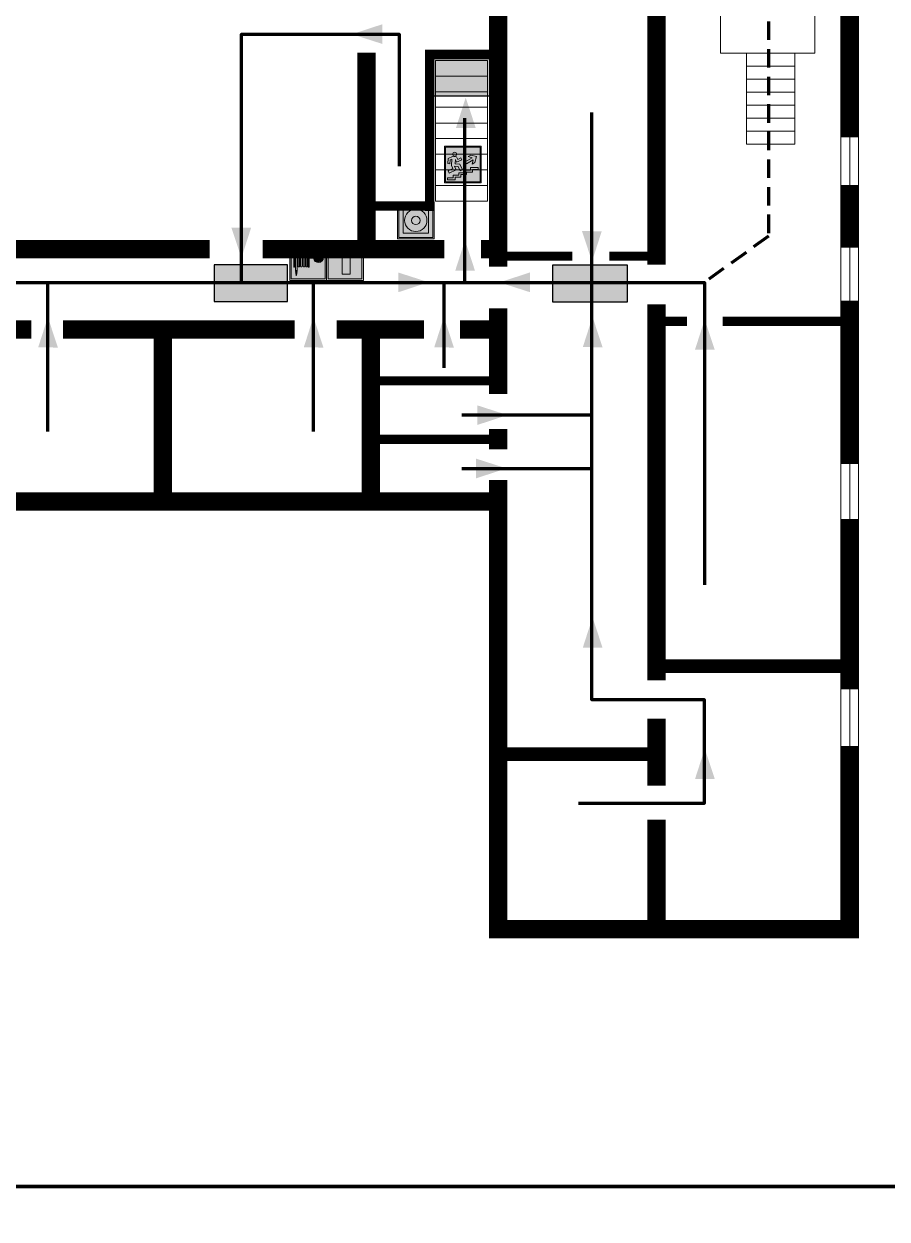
# Model space of a CAD drawing. Header units: millimetres. Extents: x 13810 to 67229, y 12374 to 21950.
# Drawn here: x 17505 to 17692.8, y 19871.5 to 20131.5 of the extents above; entities that cross this region are included whole.
import ezdxf

# ---------------------------------------------------------------- set-up
doc = ezdxf.new("R2010")
doc.units = ezdxf.units.MM
doc.linetypes.add('{ Wide Dash }', pattern=[12, 4, -2, 4, -2])
doc.layers.add('План_Штампы', color=7, linetype='Continuous')

# ---------------------------------------------------------------- blocks, each defined once
blk = doc.blocks.new('A$C32E8229D')
at = {"true_color": 0xffffff}
blk.add_hatch(color=7, dxfattribs=at).paths.add_polyline_path([(0, 0), (0, -8), (16, -8), (16, 0)])
h = blk.add_hatch(color=126)
h.paths.add_polyline_path([(0.2, -0.2), (15.8, -0.2), (15.8, -7.8), (0.2, -7.8)])
h.paths.add_polyline_path([(13.49, -2.05), (12.08, -2.05), (11.37, -2.63, 0.162397), (11.29, -2.84), (11.29, -3.63), (10.35, -3.63), (10.35, -4.05), (11.68, -4.05), (11.68, -3.48), (12.26, -4.28), (11.29, -5.1), (11.29, -6.78), (11.85, -6.78), (11.85, -5.44), (12.8, -4.64), (12.8, -5.94), (14.46, -5.94), (14.46, -5.39), (13.45, -5.39), (13.45, -3.97), (12.46, -2.59), (13.15, -2.59), (13.69, -3.34), (14.18, -3)], flags=16)
h.paths.add_polyline_path([(10.74, -1.82, 1), (11.8, -1.82, 1)], flags=16)
h.paths.add_polyline_path([(9.39, -3.59), (5.99, -3.59), (6.56, -3.03), (5.91, -3.03), (5.1, -3.83), (5.91, -4.64), (6.56, -4.64), (5.99, -4.09), (9.39, -4.09)], flags=16)
h.paths.add_polyline_path([(4.29, -1.08), (1.72, -1.08), (1.72, -6.6), (4.29, -6.6)], flags=16)
at = {"color": 126}
blk.add_lwpolyline([(16, -8), (0, -8), (0, 0), (16, 0)], close=True, dxfattribs=at)
blk = doc.blocks.new('A$C7B4425F7')
at = {"true_color": 0xffffff}
blk.add_hatch(color=7, dxfattribs=at).paths.add_polyline_path([(0, 0), (-16, 0), (-16, -8), (0, -8)])
h = blk.add_hatch(color=126)
h.paths.add_polyline_path([(-0.2, -0.2), (-15.8, -0.2), (-15.8, -7.8), (-0.2, -7.8)])
h.paths.add_polyline_path([(-11.76, -2.03), (-11.76, -3.66), (-11.17, -3.66, -0.568275), (-11.17, -6.18), (-12.58, -6.18), (-12.58, -2.03)], flags=16)
h.paths.add_polyline_path([(-13.33, -4.12, -0.495768), (-13.59, -6.18), (-15.03, -6.18), (-15.03, -2.03), (-13.59, -2.03, -0.487973)], flags=16)
h.paths.add_polyline_path([(-10.25, -2.03), (-9.48, -2.03), (-9.48, -6.18), (-10.25, -6.18)], flags=16)
h.paths.add_polyline_path([(-13.84, -3.69), (-14.24, -3.69), (-14.24, -3.03), (-13.9, -3.03, -0.692621)], flags=0)
h.paths.add_polyline_path([(-9.15, -2.03), (-8.4, -2.03), (-8.04, -3.07), (-7.68, -2.03), (-6.93, -2.03), (-7.64, -4.1), (-6.93, -6.18), (-7.68, -6.18), (-8.04, -5.14), (-8.4, -6.18), (-9.15, -6.18), (-8.44, -4.1)], flags=16)
h.paths.add_polyline_path([(-11.76, -4.46), (-11.42, -4.46, -0.692621), (-11.36, -5.12), (-11.76, -5.12)], flags=0)
h.paths.add_polyline_path([(-13.9, -5.2), (-14.24, -5.2), (-14.24, -4.55), (-13.84, -4.55, -0.708038)], flags=0)
edge = h.paths.add_edge_path(flags=16)
edge.add_ellipse((-5.51, -4.08), major_axis=(0, 2.05), ratio=0.586184, start_angle=0, end_angle=360)
edge = h.paths.add_edge_path(flags=0)
edge.add_ellipse((-5.51, -4.08), major_axis=(0, 1.14), ratio=0.454828, start_angle=0, end_angle=360)
h.paths.add_polyline_path([(-4.13, -4.96, 0.377264), (-3.48, -4.52, 0.0555), (-3.16, -2.03), (-1.66, -2.03), (-1.66, -4.96), (-0.96, -4.96), (-0.96, -7.01), (-1.75, -7.01), (-1.75, -6.18), (-3.3, -6.18), (-3.3, -7.02), (-4.13, -7.02)], flags=16)
h.paths.add_polyline_path([(-2.73, -2.91), (-2.28, -2.91), (-2.28, -4.96), (-3.05, -4.96, 0.079136)], flags=0)
at = {"color": 126}
blk.add_lwpolyline([(-16, -8), (0, -8), (0, 0), (-16, 0)], close=True, dxfattribs=at)
blk = doc.blocks.new('вверх')
at = {"lineweight": 0, "true_color": 0xffffff}
h = blk.add_hatch(color=7, dxfattribs=at)
h.dxf.hatch_style = 1
h.paths.add_polyline_path([(40999.03, -4475.37), (41000.53, -4474.51), (40999.62, -4474.22), (41000.2, -4473.88), (41001.48, -4474.22), (41001.13, -4475.49), (41000.55, -4475.82), (41000.76, -4474.91), (40999.27, -4475.77)], flags=0)
h.paths.add_polyline_path([(40998.09, -4474.5), (40998.28, -4474.89), (40997.14, -4475.43), (40996.89, -4474.92), (40996.87, -4474.87), (40996.8, -4475.75), (40997.81, -4475.85), (40998.41, -4477.11), (40997.94, -4477.33), (40997.47, -4476.34), (40996.66, -4476.28), (40997.03, -4477.06), (40995.52, -4477.78), (40995.29, -4477.28), (40996.32, -4476.79), (40996, -4476.11), (40996.09, -4474.77), (40995.72, -4474.94), (40995.64, -4475.77), (40995.2, -4475.72), (40995.3, -4474.63), (40995.33, -4474.61), (40996.23, -4474.19), (40997.09, -4474.25), (40997.37, -4474.84)], flags=0)
h.paths.add_polyline_path([(40997.14, -4473.68, -1), (40996.29, -4473.68, -1)], flags=0)
h.paths.add_polyline_path([(41000.58, -4477.58), (41000.58, -4477.03), (41001.81, -4477.03), (41001.81, -4476.6), (41000.15, -4476.6), (41000.15, -4477.16), (40998.9, -4477.16), (40998.9, -4477.72), (40997.65, -4477.72), (40997.65, -4478.27), (40996.41, -4478.27), (40996.41, -4478.82), (40995.17, -4478.82), (40995.17, -4479.25), (40995.41, -4479.25), (40996.84, -4479.25), (40996.84, -4478.69), (40998.09, -4478.69), (40998.09, -4478.13), (40999.32, -4478.13), (40999.32, -4477.58)], flags=0)
h.paths.add_polyline_path([(41002.49, -4471.94), (40994.49, -4471.94), (40994.49, -4479.94), (41002.49, -4479.94)])
h.paths.add_polyline_path([(41002.28, -4479.72), (40994.69, -4479.72), (40994.69, -4472.14), (41002.28, -4472.14)], flags=16)
h.paths.add_polyline_path([(41001.81, -4476.6), (41001.81, -4477.03), (41000.58, -4477.03), (41000.58, -4477.58), (40999.32, -4477.58), (40999.32, -4478.13), (40998.09, -4478.13), (40998.09, -4478.69), (40996.84, -4478.69), (40996.84, -4479.25), (40995.17, -4479.25), (40995.17, -4478.82), (40996.41, -4478.82), (40996.41, -4478.27), (40997.65, -4478.27), (40997.65, -4477.72), (40998.9, -4477.72), (40998.9, -4477.16), (41000.15, -4477.16), (41000.15, -4476.6)], flags=0)
at = {"lineweight": 0}
h = blk.add_hatch(color=126, dxfattribs=at)
h.dxf.hatch_style = 1
h.paths.add_polyline_path([(40994.69, -4479.72), (41002.28, -4479.72), (41002.28, -4472.14), (40994.69, -4472.14)])
h.paths.add_polyline_path([(40999.03, -4475.37), (41000.53, -4474.51), (40999.62, -4474.22), (41000.2, -4473.88), (41001.48, -4474.22), (41001.13, -4475.49), (41000.55, -4475.82), (41000.76, -4474.91), (40999.27, -4475.77)], flags=16)
h.paths.add_polyline_path([(40997.09, -4474.25), (40997.37, -4474.84), (40998.09, -4474.5), (40998.28, -4474.89), (40997.14, -4475.43), (40996.89, -4474.92), (40996.87, -4474.87), (40996.8, -4475.75), (40997.81, -4475.85), (40998.41, -4477.11), (40997.94, -4477.33), (40997.47, -4476.34), (40996.66, -4476.28), (40997.03, -4477.06), (40995.52, -4477.78), (40995.29, -4477.28), (40996.32, -4476.79), (40996, -4476.11), (40996.09, -4474.77), (40995.72, -4474.94), (40995.64, -4475.77), (40995.2, -4475.72), (40995.3, -4474.63), (40995.33, -4474.61), (40996.23, -4474.19)], flags=16)
h.paths.add_polyline_path([(40996.29, -4473.68, -1), (40997.14, -4473.68, -1)], flags=16)
h.paths.add_polyline_path([(40997.65, -4477.72), (40998.9, -4477.72), (40998.9, -4477.16), (41000.15, -4477.16), (41000.15, -4476.6), (41001.81, -4476.6), (41001.81, -4477.03), (41000.58, -4477.03), (41000.58, -4477.58), (40999.32, -4477.58), (40999.32, -4478.13), (40998.09, -4478.13), (40998.09, -4478.69), (40996.84, -4478.69), (40996.84, -4479.25), (40995.17, -4479.25), (40995.17, -4478.82), (40996.41, -4478.82), (40996.41, -4478.27), (40997.65, -4478.27)], flags=16)
at = {"lineweight": 0, "true_color": 0xffffff}
h = blk.add_hatch(color=7, dxfattribs=at)
h.dxf.hatch_style = 1
h.paths.add_polyline_path([(40997.14, -4473.68, 1), (40996.29, -4473.68, 1)])
h.paths.add_polyline_path([(40998.28, -4474.89), (40998.09, -4474.5), (40997.37, -4474.84), (40997.09, -4474.25), (40996.23, -4474.19), (40995.33, -4474.61), (40995.3, -4474.63), (40995.2, -4475.72), (40995.64, -4475.77), (40995.72, -4474.94), (40996.09, -4474.77), (40996, -4476.11), (40996.32, -4476.79), (40995.29, -4477.28), (40995.52, -4477.78), (40997.03, -4477.06), (40996.66, -4476.28), (40997.47, -4476.34), (40997.94, -4477.33), (40998.41, -4477.11), (40997.81, -4475.85), (40996.8, -4475.75), (40996.87, -4474.87), (40996.89, -4474.92), (40997.14, -4475.43)])
h.paths.add_polyline_path([(40998.09, -4478.13), (40999.32, -4478.13), (40999.32, -4477.58), (41000.58, -4477.58), (41000.58, -4477.03), (41001.81, -4477.03), (41001.81, -4476.6), (41000.15, -4476.6), (41000.15, -4477.16), (40998.9, -4477.16), (40998.9, -4477.72), (40997.65, -4477.72), (40997.65, -4478.27), (40996.41, -4478.27), (40996.41, -4478.82), (40995.17, -4478.82), (40995.17, -4479.25), (40995.41, -4479.25), (40996.84, -4479.25), (40996.84, -4478.69), (40998.09, -4478.69)])
h.paths.add_polyline_path([(40999.03, -4475.37), (40999.27, -4475.77), (41000.76, -4474.91), (41000.55, -4475.82), (41001.13, -4475.49), (41001.48, -4474.22), (41000.2, -4473.88), (40999.62, -4474.22), (41000.53, -4474.51)])
at = {"color": 126, "lineweight": 0}
for points in [[(40994.49, -4471.94), (41002.49, -4471.94), (41002.49, -4479.94), (40994.49, -4479.94)], [(40994.69, -4472.14), (41002.28, -4472.14), (41002.28, -4479.72), (40994.69, -4479.72)]]:
    blk.add_lwpolyline(points, close=True, dxfattribs=at)
for points in [[(40996.89, -4474.92), (40997.14, -4475.43), (40998.28, -4474.89), (40998.09, -4474.5), (40997.37, -4474.84), (40997.09, -4474.25), (40996.23, -4474.19), (40995.33, -4474.61), (40995.3, -4474.63), (40995.2, -4475.72), (40995.64, -4475.77), (40995.72, -4474.94), (40996.09, -4474.77), (40996, -4476.11), (40996.32, -4476.79), (40995.29, -4477.28), (40995.52, -4477.78), (40997.03, -4477.06), (40996.66, -4476.28), (40997.47, -4476.34), (40997.94, -4477.33), (40998.41, -4477.11), (40997.81, -4475.85), (40996.8, -4475.75), (40996.87, -4474.87), (40996.89, -4474.92)], [(41001.48, -4474.22), (41001.13, -4475.49), (41000.55, -4475.82), (41000.76, -4474.91), (40999.27, -4475.77), (40999.03, -4475.37), (41000.53, -4474.51), (40999.62, -4474.22), (41000.2, -4473.88), (41001.48, -4474.22)], [(40995.41, -4479.25), (40995.17, -4479.25), (40995.17, -4478.82), (40996.41, -4478.82), (40996.41, -4478.27), (40997.65, -4478.27), (40997.65, -4477.72), (40998.9, -4477.72), (40998.9, -4477.16), (41000.15, -4477.16), (41000.15, -4476.6), (41001.81, -4476.6), (41001.81, -4477.03), (41000.58, -4477.03), (41000.58, -4477.58), (40999.32, -4477.58), (40999.32, -4478.13), (40998.09, -4478.13), (40998.09, -4478.69), (40996.84, -4478.69), (40996.84, -4479.25), (40995.17, -4479.25)]]:
    blk.add_lwpolyline(points, dxfattribs=at)
blk.add_circle((40996.71, -4473.68), 0.426, dxfattribs=at)
blk = doc.blocks.new('A$C37112FD5')
at = {"true_color": 0xf5f5ff}
h = blk.add_hatch(color=7, dxfattribs=at)
h.dxf.hatch_style = 1
h.paths.add_polyline_path([(12.8, -7.4), (0, -7.4), (0, -20.2), (12.8, -20.2)])
h.paths.add_polyline_path([(12.29, -7.91), (12.29, -19.69), (0.51, -19.69), (0.51, -7.91)], flags=16)
h.paths.add_polyline_path([(4.98, -9.04, -0.42597), (5.17, -9.22), (5.17, -12.25), (5.17, -15.29, -0.432244), (4.98, -15.47), (4.83, -15.47, -0.42597), (4.64, -15.29), (4.64, -12.25), (4.64, -9.22, -0.432244), (4.83, -9.04)], flags=0)
h.paths.add_polyline_path([(4.28, -9.22), (4.28, -12.25), (4.28, -15.29, -0.432244), (4.09, -15.47), (3.94, -15.47, -0.42597), (3.75, -15.29), (3.75, -12.25), (3.75, -9.22, -0.432244), (3.94, -9.04), (4.09, -9.04, -0.42597)], flags=0)
h.paths.add_polyline_path([(5.72, -9.04), (5.87, -9.04, -0.42597), (6.06, -9.22), (6.06, -12.25), (6.06, -15.29, -0.432244), (5.87, -15.47), (5.72, -15.47, -0.42597), (5.53, -15.29), (5.53, -12.25), (5.53, -9.22, -0.432244)], flags=0)
h.paths.add_polyline_path([(6.42, -8.9), (6.5, -8.9, -0.42597), (6.69, -9.08), (6.69, -12.03), (8.21, -12.03, -15.824349), (8.21, -12.47), (6.69, -12.47), (6.69, -15.42, -0.432244), (6.5, -15.6), (6.42, -15.6)], flags=0)
h.paths.add_polyline_path([(3.39, -9.22), (3.39, -12.25), (3.39, -15.29, -0.432244), (3.2, -15.47), (3.05, -15.47, -0.42597), (2.85, -15.29), (2.85, -12.25), (2.85, -9.22, -0.432244), (3.05, -9.04), (3.2, -9.04, -0.42597)], flags=0)
h.paths.add_polyline_path([(2.5, -9.22), (2.5, -16.71), (1.96, -16.71), (1.96, -9.22, -0.432244), (2.15, -9.04), (2.31, -9.04, -0.42597)], flags=0)
h.paths.add_polyline_path([(1.61, -8.9), (1.61, -15.6), (1.57, -15.6, -0.42597), (1.37, -15.42), (1.37, -12.03), (1.37, -9.09, -0.432244), (1.57, -8.9)], flags=0)
h.paths.add_polyline_path([(9.76, -10.81), (9.76, -12.03), (8.49, -12.03, -0.336371)], flags=0)
h.paths.add_polyline_path([(8.49, -12.47), (9.76, -12.47), (9.76, -13.7, -0.336371)], flags=0)
h.paths.add_polyline_path([(10.11, -10.81, -0.336371), (11.38, -12.03), (10.11, -12.03)], flags=0)
h.paths.add_polyline_path([(10.11, -12.47), (11.38, -12.47, -0.336371), (10.11, -13.7)], flags=0)
h.paths.add_polyline_path([(2.5, -16.84), (2.5, -17.05), (1.97, -17.05), (1.97, -16.84)], flags=0)
h.paths.add_polyline_path([(2.5, -17.24, -0.033778), (2.24, -18.6, -0.033778), (1.97, -17.24)], flags=0)
h = blk.add_hatch(color=242)
h.dxf.hatch_style = 1
h.paths.add_polyline_path([(12.29, -7.91), (0.51, -7.91), (0.51, -19.69), (12.29, -19.69)])
h.paths.add_polyline_path([(6.42, -15.6), (6.42, -8.9), (6.5, -8.9, -0.42597), (6.69, -9.08), (6.69, -12.03), (8.21, -12.03, -15.824349), (8.21, -12.47), (6.69, -12.47), (6.69, -15.42, -0.432244), (6.5, -15.6)], flags=16)
h.paths.add_polyline_path([(5.87, -15.47), (5.72, -15.47, -0.42597), (5.53, -15.29), (5.53, -12.25), (5.53, -9.22, -0.432244), (5.72, -9.04), (5.87, -9.04, -0.42597), (6.06, -9.22), (6.06, -12.25), (6.06, -15.29, -0.432244)], flags=16)
h.paths.add_polyline_path([(4.98, -15.47), (4.83, -15.47, -0.42597), (4.64, -15.29), (4.64, -12.25), (4.64, -9.22, -0.432244), (4.83, -9.04), (4.98, -9.04, -0.42597), (5.17, -9.22), (5.17, -12.25), (5.17, -15.29, -0.432244)], flags=16)
h.paths.add_polyline_path([(4.09, -15.47), (3.94, -15.47, -0.42597), (3.75, -15.29), (3.75, -12.25), (3.75, -9.22, -0.432244), (3.94, -9.04), (4.09, -9.04, -0.42597), (4.28, -9.22), (4.28, -12.25), (4.28, -15.29, -0.432244)], flags=16)
h.paths.add_polyline_path([(3.2, -15.47), (3.05, -15.47, -0.42597), (2.85, -15.29), (2.85, -12.25), (2.85, -9.22, -0.432244), (3.05, -9.04), (3.2, -9.04, -0.42597), (3.39, -9.22), (3.39, -12.25), (3.39, -15.29, -0.432244)], flags=16)
h.paths.add_polyline_path([(2.5, -17.05), (1.97, -17.05), (1.97, -16.84), (2.5, -16.84)], flags=16)
h.paths.add_polyline_path([(2.5, -17.24, -0.033778), (2.24, -18.6, -0.033778), (1.97, -17.24)], flags=16)
h.paths.add_polyline_path([(2.5, -16.71), (1.96, -16.71), (1.96, -9.22, -0.432244), (2.15, -9.04), (2.31, -9.04, -0.42597), (2.5, -9.22)], flags=16)
h.paths.add_polyline_path([(1.61, -15.6), (1.57, -15.6, -0.42597), (1.37, -15.42), (1.37, -12.03), (1.37, -9.09, -0.432244), (1.57, -8.9), (1.61, -8.9)], flags=16)
h.paths.add_polyline_path([(8.49, -12.47), (9.76, -12.47), (9.76, -13.7, -0.336371)], flags=0)
h.paths.add_polyline_path([(10.11, -13.7), (10.11, -12.47), (11.38, -12.47, -0.336371)], flags=0)
h.paths.add_polyline_path([(8.49, -12.03, -0.336371), (9.76, -10.81), (9.76, -12.03)], flags=0)
h.paths.add_polyline_path([(10.11, -12.03), (10.11, -10.81, -0.336371), (11.38, -12.03)], flags=0)
h = blk.add_hatch(color=7, dxfattribs=at)
h.dxf.hatch_style = 1
h.paths.add_polyline_path([(1.61, -8.9), (1.57, -8.9, 0.432244), (1.37, -9.09), (1.37, -12.03), (1.37, -15.42, 0.42597), (1.57, -15.6), (1.61, -15.6)])
h.paths.add_polyline_path([(2.5, -9.22, 0.42597), (2.31, -9.04), (2.15, -9.04, 0.432244), (1.96, -9.22), (1.96, -16.71), (2.5, -16.71)])
h.paths.add_polyline_path([(2.5, -16.84), (1.97, -16.84), (1.97, -17.05), (2.5, -17.05)])
h.paths.add_polyline_path([(2.5, -17.24), (1.97, -17.24, 0.033778), (2.24, -18.6, 0.033778)])
h.paths.add_polyline_path([(3.39, -12.25), (3.39, -9.22, 0.42597), (3.2, -9.04), (3.05, -9.04, 0.432244), (2.85, -9.22), (2.85, -12.25), (2.85, -15.29, 0.42597), (3.05, -15.47), (3.2, -15.47, 0.432244), (3.39, -15.29)])
h.paths.add_polyline_path([(4.28, -12.25), (4.28, -9.22, 0.42597), (4.09, -9.04), (3.94, -9.04, 0.432244), (3.75, -9.22), (3.75, -12.25), (3.75, -15.29, 0.42597), (3.94, -15.47), (4.09, -15.47, 0.432244), (4.28, -15.29)])
h.paths.add_polyline_path([(5.17, -12.25), (5.17, -9.22, 0.42597), (4.98, -9.04), (4.83, -9.04, 0.432244), (4.64, -9.22), (4.64, -12.25), (4.64, -15.29, 0.42597), (4.83, -15.47), (4.98, -15.47, 0.432244), (5.17, -15.29)])
h.paths.add_polyline_path([(6.06, -12.25), (6.06, -9.22, 0.42597), (5.87, -9.04), (5.72, -9.04, 0.432244), (5.53, -9.22), (5.53, -12.25), (5.53, -15.29, 0.42597), (5.72, -15.47), (5.87, -15.47, 0.432244), (6.06, -15.29)])
h.paths.add_polyline_path([(6.69, -12.47), (8.21, -12.47, 15.824349), (8.21, -12.03), (6.69, -12.03), (6.69, -9.08, 0.42597), (6.5, -8.9), (6.42, -8.9), (6.42, -15.6), (6.5, -15.6, 0.432244), (6.69, -15.42)])
h.paths.add_polyline_path([(8.49, -12.47), (9.76, -12.47), (9.76, -13.7, -0.336371)], flags=16)
h.paths.add_polyline_path([(8.49, -12.03, -0.336371), (9.76, -10.81), (9.76, -12.03)], flags=16)
h.paths.add_polyline_path([(10.11, -12.47), (11.38, -12.47, -0.336371), (10.11, -13.7)], flags=16)
h.paths.add_polyline_path([(10.11, -12.03), (10.11, -10.81, -0.336371), (11.38, -12.03)], flags=16)
h = blk.add_hatch(color=242)
h.dxf.hatch_style = 1
h.paths.add_polyline_path([(9.76, -10.81, 0.336371), (8.49, -12.03), (9.76, -12.03)])
h.paths.add_polyline_path([(10.11, -10.81), (10.11, -12.03), (11.38, -12.03, 0.336371)])
h.paths.add_polyline_path([(11.38, -12.47), (10.11, -12.47), (10.11, -13.7, 0.336371)])
h.paths.add_polyline_path([(9.76, -12.47), (8.49, -12.47, 0.336371), (9.76, -13.7)])
at = {"color": 242, "lineweight": 5}
for p, q in [((0, -20.2), (0, -7.4)), ((0, -7.4), (12.8, -7.4)), ((12.8, -20.2), (12.8, -7.4)), ((1.37, -12.03), (1.37, -9.08)), ((1.37, -12.03), (1.37, -15.42)), ((1.57, -8.9), (1.61, -8.9)), ((1.61, -8.9), (1.61, -15.6)), ((1.96, -16.71), (1.96, -9.22)), ((2.15, -9.04), (2.31, -9.04)), ((2.5, -16.71), (2.5, -9.22)), ((2.85, -12.25), (2.85, -9.22)), ((2.85, -12.25), (2.85, -15.29)), ((3.05, -9.04), (3.2, -9.04)), ((3.39, -12.25), (3.39, -9.22)), ((3.39, -12.25), (3.39, -15.29)), ((3.75, -12.25), (3.75, -9.22)), ((3.75, -12.25), (3.75, -15.29)), ((3.94, -9.04), (4.09, -9.04)), ((4.28, -12.25), (4.28, -9.22)), ((4.28, -12.25), (4.28, -15.29)), ((4.64, -12.25), (4.64, -9.22)), ((4.64, -12.25), (4.64, -15.29)), ((4.83, -9.04), (4.98, -9.04)), ((5.17, -12.25), (5.17, -9.22)), ((5.17, -12.25), (5.17, -15.29)), ((5.53, -12.25), (5.53, -9.22)), ((5.53, -12.25), (5.53, -15.29)), ((5.72, -9.04), (5.87, -9.04)), ((6.06, -12.25), (6.06, -9.22)), ((6.06, -12.25), (6.06, -15.29)), ((6.42, -8.9), (6.42, -15.6)), ((6.5, -8.9), (6.42, -8.9)), ((6.69, -12.03), (6.69, -9.08)), ((8.21, -12.03), (6.69, -12.03)), ((8.21, -12.47), (6.69, -12.47)), ((6.69, -12.47), (6.69, -15.42)), ((9.76, -12.03), (8.49, -12.03)), ((9.76, -12.47), (8.49, -12.47)), ((9.76, -10.81), (9.76, -12.03)), ((9.76, -12.47), (9.76, -13.7)), ((10.11, -10.81), (10.11, -12.03)), ((11.38, -12.03), (10.11, -12.03)), ((11.38, -12.47), (10.11, -12.47)), ((10.11, -12.47), (10.11, -13.7)), ((1.57, -15.6), (1.61, -15.6)), ((3.05, -15.47), (3.2, -15.47)), ((3.94, -15.47), (4.09, -15.47)), ((4.83, -15.47), (4.98, -15.47)), ((5.72, -15.47), (5.87, -15.47)), ((6.42, -15.6), (6.5, -15.6)), ((0, -20.2), (12.8, -20.2)), ((1.96, -16.71), (2.5, -16.71)), ((1.97, -16.84), (2.5, -16.84)), ((1.97, -17.05), (1.97, -16.84)), ((2.5, -17.05), (1.97, -17.05)), ((1.97, -17.24), (2.5, -17.24)), ((2.5, -16.84), (2.5, -17.05))]:
    blk.add_line(p, q, dxfattribs=at)
blk.add_lwpolyline([(0.51, -7.91), (12.29, -7.91), (12.29, -19.69), (0.51, -19.69)], close=True, dxfattribs=at)
for centre, radius, start, end in [((1.56, -9.09), 0.182, 87.1027, 180.6071), ((2.15, -9.22), 0.182, 87.1027, 180.6071), ((2.32, -9.22), 0.182, 359.3929, 92.8973), ((3.04, -9.22), 0.182, 87.1027, 180.6071), ((3.21, -9.22), 0.182, 359.3929, 92.8973), ((3.93, -9.22), 0.182, 87.1027, 180.6071), ((4.1, -9.22), 0.182, 359.3929, 92.8973), ((4.82, -9.22), 0.182, 87.1027, 180.6071), ((4.99, -9.22), 0.182, 359.3929, 92.8973), ((5.71, -9.22), 0.182, 87.1027, 180.6071), ((5.88, -9.22), 0.182, 359.3929, 92.8973), ((6.51, -9.09), 0.182, 359.3929, 92.8973), ((9.93, -12.25), 1.74, 187.2319, 172.7681), ((9.93, -12.25), 1.46, 96.9927, 171.3585), ((9.93, -12.25), 1.46, 188.6415, 263.0073), ((9.93, -12.25), 1.46, 8.6415, 83.0073), ((9.93, -12.25), 1.46, 276.9927, 351.3585), ((1.56, -15.42), 0.182, 179.3929, 272.8973), ((3.04, -15.29), 0.182, 179.3929, 272.8973), ((3.21, -15.29), 0.182, 267.1027, 0.6071), ((3.93, -15.29), 0.182, 179.3929, 272.8973), ((4.1, -15.29), 0.182, 267.1027, 0.6071), ((4.82, -15.29), 0.182, 179.3929, 272.8973), ((4.99, -15.29), 0.182, 267.1027, 0.6071), ((5.71, -15.29), 0.182, 179.3929, 272.8973), ((5.88, -15.29), 0.182, 267.1027, 0.6071), ((6.51, -15.42), 0.182, 267.1027, 0.6071), ((12.17, -15.98), 10.27, 187.041, 194.7793), ((-7.7, -15.98), 10.27, 345.2207, 352.959)]:
    blk.add_arc(centre, radius, start, end, dxfattribs=at)
blk = doc.blocks.new('A$C3AD82952')
at = {"true_color": 0xf5f5ff}
h = blk.add_hatch(color=7, dxfattribs=at)
h.dxf.hatch_style = 1
h.paths.add_polyline_path([(8.21, 8.73, 0.414214), (7.89, 9.05), (7.22, 9.05), (7.22, 9.92), (7.59, 9.92, 1), (7.57, 10.36), (7.22, 10.36), (7.22, 10.6), (6.43, 10.6), (6.43, 10.36), (6.01, 10.36), (4.74, 9.59), (4.74, 8.69), (4.98, 8.73), (4.98, 9.26), (6.12, 9.91), (6.43, 9.91), (6.43, 9.05), (5.76, 9.05, 0.414214), (5.44, 8.73), (5.44, 2.2), (8.21, 2.2)], flags=0)
h.paths.add_polyline_path([(12.8, 12.8), (0, 12.8), (0, 0), (12.8, 0)])
h.paths.add_polyline_path([(0.51, 12.29), (12.29, 12.29), (12.29, 0.51), (0.51, 0.51)], flags=16)
h.paths.add_polyline_path([(4.74, 9.59), (6.01, 10.36), (6.43, 10.36), (6.43, 10.6), (7.22, 10.6), (7.22, 10.36), (7.59, 10.36, -0.94586), (7.59, 9.92), (7.22, 9.92), (7.22, 9.05), (7.89, 9.05, -0.414214), (8.21, 8.73), (8.21, 2.2), (5.44, 2.2), (5.44, 8.73, -0.414214), (5.76, 9.05), (6.43, 9.05), (6.43, 9.91), (6.12, 9.91), (4.98, 9.26), (4.98, 8.73), (4.74, 8.69)], flags=0)
h = blk.add_hatch(color=242)
h.dxf.hatch_style = 1
h.paths.add_polyline_path([(12.29, 12.29), (0.51, 12.29), (0.51, 0.51), (12.29, 0.51)])
h.paths.add_polyline_path([(4.74, 8.69), (4.74, 9.59), (6.01, 10.36), (6.43, 10.36), (6.43, 10.6), (7.22, 10.6), (7.22, 10.36), (7.59, 10.36, -0.94586), (7.59, 9.92), (7.22, 9.92), (7.22, 9.05), (7.89, 9.05, -0.414214), (8.21, 8.73), (8.21, 2.2), (5.44, 2.2), (5.44, 8.73, -0.414214), (5.76, 9.05), (6.43, 9.05), (6.43, 9.91), (6.12, 9.91), (4.98, 9.26), (4.98, 8.73)], flags=16)
h = blk.add_hatch(color=7, dxfattribs=at)
h.dxf.hatch_style = 1
h.paths.add_polyline_path([(8.21, 8.73, 0.414214), (7.89, 9.05), (7.22, 9.05), (7.22, 9.92), (7.59, 9.92, 1), (7.57, 10.36), (7.22, 10.36), (7.22, 10.6), (6.43, 10.6), (6.43, 10.36), (6.01, 10.36), (4.74, 9.59), (4.74, 8.69), (4.98, 8.73), (4.98, 9.26), (6.12, 9.91), (6.43, 9.91), (6.43, 9.05), (5.76, 9.05, 0.414214), (5.44, 8.73), (5.44, 2.2), (8.21, 2.2)])
at = {"color": 242, "lineweight": 5}
for p, q in [((0, 0), (0, 12.8)), ((0, 12.8), (12.8, 12.8)), ((12.8, 0), (12.8, 12.8)), ((6.01, 10.36), (4.74, 9.59)), ((4.74, 9.59), (4.74, 8.69)), ((4.74, 8.69), (4.98, 8.73)), ((4.98, 9.26), (6.12, 9.91)), ((4.98, 8.73), (4.98, 9.26)), ((5.44, 2.2), (5.44, 8.73)), ((5.76, 9.05), (6.43, 9.05)), ((6.01, 10.36), (6.43, 10.36)), ((6.12, 9.91), (6.43, 9.91)), ((7.22, 10.6), (6.43, 10.6)), ((6.43, 10.6), (6.43, 10.36)), ((6.43, 9.91), (6.43, 9.05)), ((7.22, 10.36), (7.22, 10.6)), ((7.59, 10.36), (7.22, 10.36)), ((7.22, 9.05), (7.22, 9.92)), ((7.59, 9.92), (7.22, 9.92)), ((7.89, 9.05), (7.22, 9.05)), ((8.21, 2.2), (8.21, 8.73)), ((0, 0), (12.8, 0)), ((5.44, 2.2), (8.21, 2.2))]:
    blk.add_line(p, q, dxfattribs=at)
blk.add_lwpolyline([(0.51, 12.29), (12.29, 12.29), (12.29, 0.51), (0.51, 0.51)], close=True, dxfattribs=at)
for centre, radius, start, end in [((5.76, 8.73), 0.32, 90, 180), ((7.58, 10.14), 0.223, 273.1875, 86.8125), ((7.89, 8.73), 0.32, 0, 90)]:
    blk.add_arc(centre, radius, start, end, dxfattribs=at)
blk = doc.blocks.new('A$C54414219')
at = {"true_color": 0xffffff}
h = blk.add_hatch(color=7, dxfattribs=at)
h.paths.add_polyline_path([(2.39, -9.45), (2.39, -18.3), (11.23, -18.3), (11.23, -9.45)], flags=0)
h.paths.add_polyline_path([(10.71, -13.87, -1), (2.92, -13.87, -1)], flags=0)
h.paths.add_polyline_path([(8.3, -13.87, -1), (5.33, -13.87, -1)], flags=0)
h.paths.add_polyline_path([(0.41, -7.47), (0.41, -20.27), (13.21, -20.27), (13.21, -7.47)])
h.paths.add_polyline_path([(0.92, -19.77), (12.71, -19.77), (12.71, -7.98), (0.92, -7.98)], flags=16)
h.paths.add_polyline_path([(11.23, -9.45), (11.23, -18.3), (2.39, -18.3), (2.39, -9.45)], flags=0)
at = {"lineweight": 5}
h = blk.add_hatch(color=242, dxfattribs=at)
h.paths.add_polyline_path([(12.71, -7.98), (0.92, -7.98), (0.92, -19.77), (12.71, -19.77)])
h.paths.add_polyline_path([(11.23, -18.3), (2.39, -18.3), (2.39, -9.45), (11.23, -9.45)], flags=16)
h.paths.add_polyline_path([(10.71, -13.87, -1), (2.92, -13.87, -1)], flags=0)
h.paths.add_polyline_path([(8.3, -13.87, -1), (5.33, -13.87, -1)], flags=0)
at = {"true_color": 0xffffff}
h = blk.add_hatch(color=7, dxfattribs=at)
h.paths.add_polyline_path([(2.39, -9.45), (2.39, -18.3), (11.23, -18.3), (11.23, -9.45)])
h.paths.add_polyline_path([(10.71, -13.87, -1), (2.92, -13.87, -1)], flags=16)
h.paths.add_polyline_path([(8.3, -13.87, -1), (5.33, -13.87, -1)], flags=0)
at = {"lineweight": 5}
h = blk.add_hatch(color=242, dxfattribs=at)
h.paths.add_polyline_path([(2.92, -13.87, 1), (10.71, -13.87, 1)])
h.paths.add_polyline_path([(8.3, -13.87, -1), (5.33, -13.87, -1)], flags=16)
at = {"color": 242, "lineweight": 5}
for p, q in [((0.41, -20.27), (0.41, -7.47)), ((0.41, -7.47), (13.21, -7.47)), ((0.41, -7.47), (13.21, -7.47)), ((13.21, -20.27), (13.21, -7.47)), ((0.41, -20.27), (13.21, -20.27))]:
    blk.add_line(p, q, dxfattribs=at)
for points in [[(0.92, -7.98), (12.71, -7.98), (12.71, -19.77), (0.92, -19.77)], [(2.39, -9.45), (11.23, -9.45), (11.23, -18.3), (2.39, -18.3)]]:
    blk.add_lwpolyline(points, close=True, dxfattribs=at)
for radius in [3.89, 1.49]:
    blk.add_circle((6.81, -13.87), radius, dxfattribs=at)

msp = doc.modelspace()

# ---------------------------------------------------------------- linework, layer by layer
at = {"color": 2, "lineweight": 100}
for points in [[(17296.73, 20273.6), (17896.73, 20273.6), (17896.73, 19878.6), (17296.73, 19878.6)], [(17296.73, 19878.6), (17896.73, 19878.6), (17896.73, 19483.6), (17296.73, 19483.6)]]:
    msp.add_lwpolyline(points, close=True, dxfattribs=at)
at = {"lineweight": 100, "const_width": 4}
for points in [[(17608.13, 20078.67), (17608.13, 20142.82)], [(17642.62, 20079.08), (17642.62, 20142.82)], [(17670.75, 20142.82), (17684.62, 20142.82), (17684.62, 20106.83)], [(17579.5, 20125.2), (17579.5, 20094.95), (17579.52, 20094.95), (17579.52, 20082.48), (17596.41, 20082.48)], [(17684.62, 20096.42), (17684.62, 20082.84)], [(17545.38, 20082.48), (17491.87, 20082.48)], [(17578, 20082.48), (17556.89, 20082.48)], [(17608.13, 20082.48), (17604.38, 20082.48)], [(17608.13, 20050.96), (17608.13, 20069.63)], [(17642.62, 19988.67), (17642.62, 20070.48)], [(17684.62, 20071.3), (17684.62, 20035.76)], [(17464.55, 20065.03), (17506.59, 20065.03)], [(17513.48, 20065.03), (17563.87, 20065.03)], [(17535.17, 20065.03), (17535.17, 20027.61)], [(17573.04, 20065.03), (17591.99, 20065.03)], [(17580.42, 20065.03), (17580.42, 20027.61)], [(17608.13, 20065.03), (17599.84, 20065.03)], [(17608.13, 20038.96), (17608.13, 20043.35)], [(17608.13, 20027.61), (17608.13, 20032.24)], [(17684.62, 19974.41), (17684.62, 19934.57), (17608.13, 19934.57), (17608.13, 20027.61), (17461.67, 20027.61)], [(17684.62, 20023.77), (17684.62, 19986.75)], [(17642.62, 19965.78), (17642.62, 19980.36)], [(17642.62, 19934.57), (17642.62, 19958.39)]]:
    msp.add_lwpolyline(points, dxfattribs=at)
at = {"color": 126, "linetype": '{ Wide Dash }', "lineweight": 100, "true_color": 0x008754}
msp.add_lwpolyline([(17666.93, 20143.99), (17666.93, 20085.3), (17653.02, 20075.25)], dxfattribs=at)
at = {"lineweight": 0}
for points in [[(17656.52, 20142.25), (17656.52, 20125.14), (17677.03, 20125.14), (17677.03, 20144.07)], [(17682.66, 19974.26), (17682.66, 20112.04)], [(17684.62, 19974.41), (17684.62, 20112.19)], [(17686.54, 19974.24), (17686.54, 20112.01)]]:
    msp.add_lwpolyline(points, dxfattribs=at)
at = {"color": 126, "lineweight": 100, "true_color": 0x008754}
for points in [[(17552.29, 20113.7), (17552.29, 20129.26), (17573.16, 20129.26)], [(17573.16, 20129.26), (17586.61, 20129.26), (17586.61, 20100.51)], [(17552.29, 20075.25), (17552.29, 20113.7)], [(17600.93, 20088.46), (17600.93, 20110.99)], [(17625.65, 19961.98), (17653.02, 19961.98), (17653.02, 19984.45), (17628.56, 19984.45), (17628.56, 20112.23)], [(17600.93, 20075.25), (17600.93, 20088.46)], [(17395.42, 20075.25), (17653.02, 20075.25), (17653.02, 20009.48)], [(17510.14, 20075.25), (17510.14, 20042.83)], [(17567.92, 20075.25), (17567.92, 20042.83)], [(17596.3, 20075.25), (17596.3, 20056.7)], [(17600.22, 20046.46), (17628.56, 20046.46)], [(17600.22, 20034.81), (17628.56, 20034.81)]]:
    msp.add_lwpolyline(points, dxfattribs=at)
at = {"lineweight": 0}
for points, const_width in [([(17593.25, 20090.8), (17593.25, 20090.8), (17593.25, 20124.89), (17606.88, 20124.89)], 2), ([(17642.68, 20066.8), (17649.22, 20066.8)], 2), ([(17656.98, 20066.8), (17684.26, 20066.8)], 2), ([(17580.35, 20053.84), (17606.93, 20053.84)], 2), ([(17607.74, 20041.11), (17580.65, 20041.11)], 2), ([(17642.71, 19991.8), (17683.55, 19991.8)], 3), ([(17608.5, 19972.66), (17641.17, 19972.66)], 3)]:
    msp.add_lwpolyline(points, dxfattribs=dict(at, const_width=const_width))
for points in [[(17594.48, 20120.13), (17605.82, 20120.13), (17605.82, 20123.53), (17594.48, 20123.53)], [(17662.15, 20122.3), (17672.69, 20122.3), (17672.69, 20125.14), (17662.15, 20125.14)], [(17662.15, 20119.47), (17672.69, 20119.47), (17672.69, 20122.3), (17662.15, 20122.3)], [(17594.48, 20116.73), (17605.82, 20116.73), (17605.82, 20120.13), (17594.48, 20120.13)], [(17662.15, 20116.63), (17672.69, 20116.63), (17672.69, 20119.47), (17662.15, 20119.47)], [(17594.48, 20113.33), (17605.82, 20113.33), (17605.82, 20116.73), (17594.48, 20116.73)], [(17662.15, 20113.8), (17672.69, 20113.8), (17672.69, 20116.63), (17662.15, 20116.63)], [(17594.48, 20109.92), (17605.82, 20109.92), (17605.82, 20113.33), (17594.48, 20113.33)], [(17662.15, 20110.97), (17672.69, 20110.97), (17672.69, 20113.8), (17662.15, 20113.8)], [(17662.15, 20108.13), (17672.69, 20108.13), (17672.69, 20110.97), (17662.15, 20110.97)], [(17594.48, 20106.52), (17605.82, 20106.52), (17605.82, 20109.92), (17594.48, 20109.92)], [(17662.15, 20105.3), (17672.69, 20105.3), (17672.69, 20108.13), (17662.15, 20108.13)], [(17594.48, 20103.12), (17605.82, 20103.12), (17605.82, 20106.52), (17594.48, 20106.52)], [(17594.48, 20099.72), (17605.82, 20099.72), (17605.82, 20103.12), (17594.48, 20103.12)], [(17594.48, 20096.31), (17605.82, 20096.31), (17605.82, 20099.72), (17594.48, 20099.72)], [(17594.48, 20092.91), (17605.82, 20092.91), (17605.82, 20096.31), (17594.48, 20096.31)]]:
    msp.add_lwpolyline(points, close=True, dxfattribs=at)
at = {"color": 0, "lineweight": 100, "const_width": 2}
msp.add_lwpolyline([(17580.2, 20091.87), (17594.24, 20091.87)], dxfattribs=at)
at = {"lineweight": 0, "const_width": 2, "elevation": 2}
for points in [[(17609.02, 20080.95), (17624.3, 20080.95)], [(17632.35, 20080.95), (17641.7, 20080.95)]]:
    msp.add_lwpolyline(points, dxfattribs=at)
at = {"layer": 'План_Штампы', "color": 126, "true_color": 0x008754}
for points in [[(17582.97, 20131.41), (17582.97, 20127.11), (17576.38, 20129.23)], [(17603.26, 20108.86), (17598.97, 20108.86), (17601.09, 20115.45)], [(17550.12, 20087.16), (17554.41, 20087.15), (17552.29, 20080.56)], [(17603.11, 20077.79), (17598.81, 20077.8), (17600.93, 20084.38)], [(17626.39, 20086.4), (17630.68, 20086.39), (17628.56, 20079.8)], [(17586.41, 20073.11), (17586.42, 20077.4), (17593, 20075.29)], [(17615.05, 20077.42), (17615.04, 20073.13), (17608.45, 20075.25)], [(17512.36, 20061.09), (17508.07, 20061.1), (17510.19, 20067.69)], [(17570.14, 20061.09), (17565.85, 20061.1), (17567.96, 20067.69)], [(17598.52, 20061.09), (17594.23, 20061.1), (17596.35, 20067.69)], [(17630.85, 20061.16), (17626.56, 20061.17), (17628.68, 20067.76)], [(17655.26, 20060.6), (17650.96, 20060.6), (17653.08, 20067.19)], [(17603.58, 20044.23), (17603.58, 20048.52), (17610.17, 20046.4)], [(17603.35, 20032.63), (17603.35, 20036.92), (17609.94, 20034.8)], [(17630.85, 19995.8), (17626.56, 19995.8), (17628.68, 20002.39)], [(17655.27, 19967.24), (17650.98, 19967.25), (17653.1, 19973.84)]]:
    msp.add_solid(points, dxfattribs=at)

# ---------------------------------------------------------------- block references
msp.add_blockref('вверх', (-23398.03, 24576.82))
for name, p, xscale, yscale, zscale in [('A$C54414219', (17585.97, 20097.41), 0.625, 0.625, 0.625), ('A$C37112FD5', (17562.83, 20088.32), 0.6249984004534781, 0.6249984004534781, 0.6249984004534781), ('A$C3AD82952', (17570.83, 20075.7), 0.625, 0.625, 0.625)]:
    msp.add_blockref(name, p, dxfattribs=dict(xscale=xscale, yscale=yscale, zscale=zscale))
at = {"layer": 'План_Штампы'}
msp.add_blockref('A$C7B4425F7', (17608.45, 20123.85), dxfattribs=at)
at = {"layer": 'План_Штампы', "color": 126, "true_color": 0x008754, "xscale": -1}
msp.add_blockref('A$C32E8229D', (17562.33, 20079.1), dxfattribs=at)
at = {"layer": 'План_Штампы', "color": 126, "true_color": 0x008754, "xscale": 1.012510887696, "yscale": 1.012510887696, "zscale": 1.012510887696, "rotation": 359.9978653237144}
msp.add_blockref('A$C32E8229D', (17620.04, 20079.07), dxfattribs=at)

doc.saveas('drawing.dxf')
